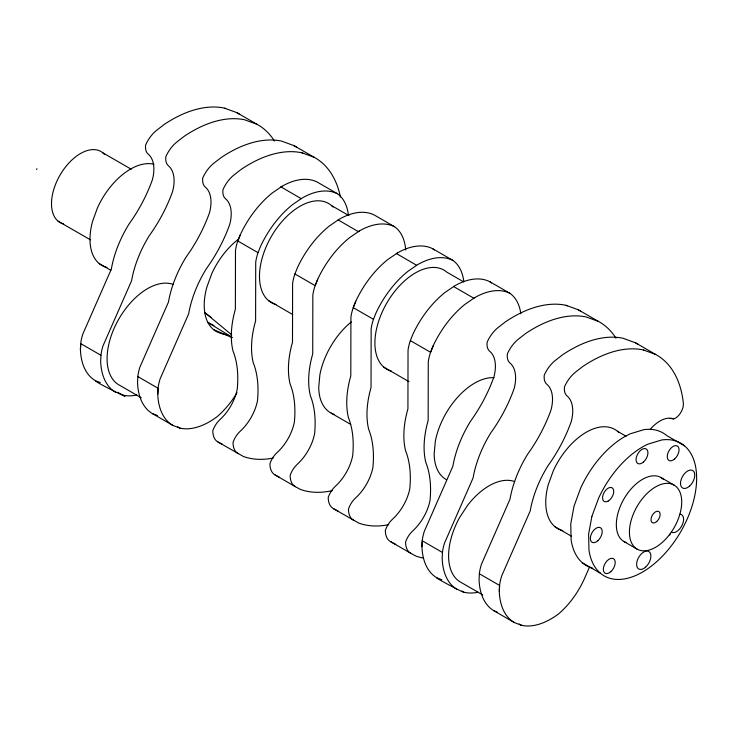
<?xml version="1.0" encoding="UTF-8"?>
<svg xmlns="http://www.w3.org/2000/svg" width="733" height="733" viewBox="0 0 733 733"><rect width="100%" height="100%" fill="white"/><g stroke="black" fill="none" stroke-linecap="round" stroke-linejoin="round"><path stroke-width="1.1" d="M117.582 392.302C142.88 405.248 94.988 382.397 95.51 380.748A73.071 42.193 -60 0 1 80.428 349.476L80.703 343.603L100.934 355.285M237.034 392.741A61.938 35.761 -60 0 1 217.115 416.674A73.071 42.193 -60 0 1 180.291 428.228L172.86 425.397A73.071 42.193 -60 0 1 157.778 394.134L158.053 388.261L137.822 376.579M462.047 591.036C472.538 597.441 434.33 577.604 437.033 577.925A73.071 42.193 -60 0 1 421.951 546.653L422.226 540.78L442.457 552.462M589.708 566.682L584.668 578.117A61.938 35.761 -60 0 1 558.628 613.851A73.071 42.193 -60 0 1 521.814 625.396L514.383 622.574A73.071 42.193 -60 0 1 499.292 591.311L499.576 585.438L479.345 573.756M36.65 169.534L36.962 168.663M669.715 535.026L670.026 534.165M348.395 215.108A61.938 35.761 -60 0 0 337.317 193.677L317.087 181.995A73.071 42.193 -60 0 0 281.939 186.356L272.328 192.944A73.071 42.193 -60 0 0 240.351 234.606L237.794 240.983L258.025 252.665M405.697 250.045A61.938 35.761 -60 0 0 394.436 226.653A73.071 42.193 -60 0 0 359.28 231.005L349.678 237.593A73.071 42.193 -60 0 0 317.701 279.264L315.144 285.641L294.913 273.959M463.824 281.756A61.938 35.761 -60 0 0 452.747 260.316L432.516 248.634A73.071 42.193 -60 0 0 397.359 252.995L387.757 259.583A73.071 42.193 -60 0 0 355.78 301.254L353.224 307.631L373.454 319.304M520.824 313.77A61.938 35.761 -60 0 0 509.866 293.292A73.071 42.193 -60 0 0 474.709 297.653L465.107 304.241A73.071 42.193 -60 0 0 433.13 345.903L430.573 352.28L410.343 340.607M177.643 426.835L179.567 427.944M519.166 624.012L521.09 625.121M240.351 234.606L237.629 241.45A38.299 22.109 -60 0 0 235.485 250.484L235.375 309.244A80.896 46.701 -60 0 0 233.021 351.052A105.176 60.729 -60 0 1 237.245 389.113A35.239 20.35 -60 0 1 220.01 419.551A16.337 9.437 -60 0 0 212.799 430.738A24.18 13.964 -60 0 0 218.022 442.017L243.393 456.467A131.995 76.205 -60 0 0 273.18 458.061M317.701 279.264L314.979 286.108A38.299 22.109 -60 0 0 312.835 295.133L312.725 353.892A80.896 46.701 -60 0 0 310.371 395.71A105.176 60.729 -60 0 1 314.594 433.771A35.239 20.35 -60 0 1 297.36 464.2A16.337 9.437 -60 0 0 290.149 475.387A24.18 13.964 -60 0 0 295.362 486.675L300.512 489.442A131.995 76.205 -60 0 0 332.47 490.569M355.78 301.254L353.059 308.098A38.299 22.109 -60 0 0 350.915 317.123L350.805 375.882A80.896 46.701 -60 0 0 348.45 417.7A105.176 60.729 -60 0 1 352.674 455.761A35.239 20.35 -60 0 1 335.439 486.19A16.337 9.437 -60 0 0 328.228 497.377A24.18 13.964 -60 0 0 333.442 508.656L358.822 523.115A131.995 76.205 -60 0 0 388.609 524.7M433.13 345.903L430.408 352.747A38.299 22.109 -60 0 0 428.264 361.781L428.154 420.54A80.896 46.701 -60 0 0 425.8 462.349A105.176 60.729 -60 0 1 430.024 500.419A35.239 20.35 -60 0 1 412.78 530.848A16.337 9.437 -60 0 0 405.578 542.035A24.18 13.964 -60 0 0 410.792 553.314L415.941 556.09A131.995 76.205 -60 0 0 423.436 558.106M337.317 193.677A73.071 42.193 -60 0 0 302.17 198.029L292.559 204.617A73.071 42.193 -60 0 0 260.582 246.288L257.86 253.132A38.299 22.109 -60 0 0 255.716 262.157L255.606 320.917A80.896 46.701 -60 0 0 253.251 362.734A105.176 60.729 -60 0 1 257.475 400.795A35.239 20.35 -60 0 1 240.241 431.224A16.337 9.437 -60 0 0 233.03 442.411A24.18 13.964 -60 0 0 238.243 453.7M452.747 260.316A73.071 42.193 -60 0 0 417.59 264.677L407.988 271.265A73.071 42.193 -60 0 0 376.011 312.927L373.289 319.771A38.299 22.109 -60 0 0 371.145 328.805L371.035 387.565A80.896 46.701 -60 0 0 368.681 429.373A105.176 60.729 -60 0 1 372.905 467.434A35.239 20.35 -60 0 1 355.661 497.872A16.337 9.437 -60 0 0 348.459 509.059A24.18 13.964 -60 0 0 353.673 520.338M280.996 186.997L281.939 186.356M295.362 486.675L275.141 474.993A24.18 13.964 -60 0 1 269.918 463.714A16.337 9.437 -60 0 1 277.129 452.527A35.239 20.35 -60 0 0 294.364 422.098A105.176 60.729 -60 0 0 290.14 384.037A80.896 46.701 -60 0 1 292.494 342.219L292.604 283.46A38.299 22.109 -60 0 1 294.748 274.426L297.47 267.582A73.071 42.193 -60 0 1 329.447 225.92L339.058 219.332A73.071 42.193 -60 0 1 374.206 214.971L394.436 226.653M359.28 231.005L358.345 231.655L338.115 219.873M396.425 253.636L397.359 252.995M410.792 553.314L390.561 541.641A24.18 13.964 -60 0 1 385.347 530.353A16.337 9.437 -60 0 1 392.558 519.166A35.239 20.35 -60 0 0 409.793 488.737A105.176 60.729 -60 0 0 405.569 450.676A80.896 46.701 -60 0 1 407.924 408.858L408.034 350.099A38.299 22.109 -60 0 1 410.178 341.074L412.899 334.23A73.071 42.193 -60 0 1 444.876 292.559L454.478 285.971A73.071 42.193 -60 0 1 489.635 281.609L509.866 293.292M474.709 297.653L473.775 298.194L453.544 286.511M670.209 418.241L674.323 418.754A11.545 6.661 -60 0 0 683.339 403.058A131.995 76.205 -60 0 0 655.595 354.424L635.364 342.742L623.032 338.261A131.995 76.205 -60 0 0 562.605 354.79L555.541 360.251A24.18 13.964 -60 0 0 544.253 375.186A16.337 9.437 -60 0 0 546.781 384.22A35.239 20.35 -60 0 1 551.033 409.903A105.176 60.729 -60 0 1 527.769 454.039A80.896 46.701 -60 0 0 509.976 499.265L481.425 564.309A38.299 22.109 -60 0 0 479.391 573.316L479.07 579.629A73.071 42.193 -60 0 0 494.152 610.901L514.383 622.574M224.674 108.209L225.718 108.585M302.023 152.867L303.068 153.243M566.197 305.386L567.241 305.762M643.547 350.035L644.591 350.42M122.402 395.087L123.171 395.243A73.071 42.193 -60 0 0 136.65 395.041M179.521 428.063L180.291 428.228M463.916 592.255L464.695 592.42A73.071 42.193 -60 0 0 478.163 592.218M521.035 625.24L521.814 625.396M221.21 333.414L228.824 335.54M673.645 418.964L668.954 418.158A29.787 17.198 -60 0 0 650.043 429.584M274.444 141.02A131.995 76.205 -60 0 0 256.953 124.271L236.722 112.589L224.39 108.099A131.995 76.205 -60 0 0 163.963 124.637L156.908 130.098A24.18 13.964 -60 0 0 145.61 145.033A16.337 9.437 -60 0 0 148.139 154.067A35.239 20.35 -60 0 1 152.391 179.75A105.176 60.729 -60 0 1 129.127 223.886A80.896 46.701 -60 0 0 111.334 269.112L82.783 334.156A38.299 22.109 -60 0 0 80.749 343.163L80.428 349.476M256.953 124.271L244.62 119.781A131.995 76.205 -60 0 0 184.194 136.311L177.129 141.781A24.18 13.964 -60 0 0 165.841 156.715A16.337 9.437 -60 0 0 168.37 165.75A35.239 20.35 -60 0 1 172.621 191.432A105.176 60.729 -60 0 1 149.358 235.568A80.896 46.701 -60 0 0 131.564 280.794L103.014 345.839A38.299 22.109 -60 0 0 100.98 354.845L100.659 361.158A73.071 42.193 -60 0 0 115.741 392.421M340.433 197.012A131.995 76.205 -60 0 0 314.072 157.247L293.841 145.574L281.509 141.084A131.995 76.205 -60 0 0 221.082 157.613L214.027 163.074A24.18 13.964 -60 0 0 202.729 178.009A16.337 9.437 -60 0 0 205.258 187.043A35.239 20.35 -60 0 1 209.51 212.726A105.176 60.729 -60 0 1 186.246 256.862A80.896 46.701 -60 0 0 168.453 302.097L139.902 367.141A38.299 22.109 -60 0 0 137.868 376.139L137.547 382.452A73.071 42.193 -60 0 0 152.629 413.724L172.86 425.397M314.072 157.247L301.739 152.757A131.995 76.205 -60 0 0 241.313 169.286L234.248 174.756A24.18 13.964 -60 0 0 222.96 189.691A16.337 9.437 -60 0 0 225.489 198.725A35.239 20.35 -60 0 1 229.741 224.408A105.176 60.729 -60 0 1 206.477 268.544A80.896 46.701 -60 0 0 188.683 313.77L160.133 378.814A38.299 22.109 -60 0 0 158.099 387.821L157.778 394.134M615.967 338.197A131.995 76.205 -60 0 0 598.476 321.448L578.245 309.766L565.913 305.276A131.995 76.205 -60 0 0 505.486 321.805L498.422 327.275A24.18 13.964 -60 0 0 487.133 342.21A16.337 9.437 -60 0 0 489.662 351.244A35.239 20.35 -60 0 1 493.914 376.927A105.176 60.729 -60 0 1 470.65 421.063A80.896 46.701 -60 0 0 452.857 466.289L424.306 531.333A38.299 22.109 -60 0 0 422.272 540.34L421.951 546.653M598.476 321.448L586.143 316.958A131.995 76.205 -60 0 0 525.708 333.488L518.652 338.958A24.18 13.964 -60 0 0 507.364 353.892A16.337 9.437 -60 0 0 509.893 362.927A35.239 20.35 -60 0 1 514.135 388.609A105.176 60.729 -60 0 1 490.881 432.745A80.896 46.701 -60 0 0 473.087 477.971L444.537 543.016A38.299 22.109 -60 0 0 442.503 552.013L442.182 558.335A73.071 42.193 -60 0 0 457.264 589.598M655.595 354.424L643.262 349.934A131.995 76.205 -60 0 0 582.827 366.463L575.771 371.933A24.18 13.964 -60 0 0 564.483 386.868A16.337 9.437 -60 0 0 567.012 395.902A35.239 20.35 -60 0 1 571.254 421.585A105.176 60.729 -60 0 1 548 465.721A80.896 46.701 -60 0 0 530.206 510.947L501.656 575.991A38.299 22.109 -60 0 0 499.622 584.998L499.292 591.311M95.51 380.748L100.302 382.562M152.629 413.724L157.421 415.538M437.033 577.925L441.825 579.739M494.152 610.901L497.029 611.991M213.486 329.557L232.159 337.656M213.944 325.534L207.879 322.456L231.976 337.244M218.022 442.017L222.31 444.326M275.141 474.993L279.429 477.302M333.442 508.656L338.591 511.432M390.561 541.641L395.71 544.408M331.481 205.552L348.954 215.639M463.412 281.729L446.91 272.2A57.22 33.031 -60 0 0 386.126 304.25A57.22 33.031 -60 0 0 391.449 371.155M280.996 186.897L301.226 198.68M396.425 253.536L416.656 265.319M684.54 445.856L666.691 435.549A76.599 44.227 -60 0 0 643.995 429.648L630.243 433.789A76.599 44.227 -60 0 0 580.774 487.83L574.04 506.072L570.75 523.857L571.135 539.955A76.599 44.227 -60 0 0 592.823 568.231M617.415 431.233L626.156 436.272M102.812 152.812L131.234 169.213M660.964 477.522L674.048 485.081A36.971 21.349 -60 0 1 662.33 542.356A36.971 21.349 -60 0 1 630.316 523.866A36.971 21.349 -60 0 1 674.048 485.081M268.397 300.493L292.659 314.503M383.817 367.132L409.06 381.701M623.994 541.559L637.078 549.118M58.127 221.192L90.471 239.856M99.248 263.605L110.894 270.33M555 526.734L571.511 536.263M331.151 413.1L350.676 424.37M582.561 562.926L600.409 573.233M141.267 397.772L119.919 385.439A57.22 33.031 -60 0 1 117.106 322.163A57.22 33.031 -60 0 1 173.19 284.422M482.79 594.949L461.433 582.616A57.22 33.031 -60 0 1 459.509 517.7L467.663 505.239A57.22 33.031 -60 0 1 514.713 481.599M211.122 317.371L204.791 312.579L231.756 334.88M106.972 267.453A57.22 33.031 -60 0 1 92.55 221.403L97.498 207.769A57.22 33.031 -60 0 1 153.93 164.247M63.661 223.95A40.966 23.648 -60 0 1 60.152 174.885A40.966 23.648 -60 0 1 104.333 154.26M236.722 112.589A131.995 76.205 -60 0 1 239.517 114.238M293.841 145.574A131.995 76.205 -60 0 1 296.636 147.214M223.153 333.79A57.22 33.031 -60 0 1 206.779 287.354L211.736 273.721A57.22 33.031 -60 0 1 237.987 239.599M276.029 304.516A57.22 33.031 -60 0 1 271.631 235.989A57.22 33.031 -60 0 1 333.066 207.072M334.138 414.374A57.22 33.031 -60 0 1 318.718 387.528L319.881 374.728A57.22 33.031 -60 0 1 351.327 321.915M446.58 479.739A57.22 33.031 -60 0 1 434.147 454.167L435.31 441.376A57.22 33.031 -60 0 1 494.106 377.669M489.635 281.609A61.938 35.761 -60 0 1 491.385 282.965M432.516 248.634A61.938 35.761 -60 0 1 434.266 249.99M578.245 309.766A131.995 76.205 -60 0 1 581.04 311.415M619.028 432.708A57.22 33.031 -60 0 0 553.259 470.898L548.302 484.531A57.22 33.031 -60 0 0 562.733 530.582M635.364 342.742A131.995 76.205 -60 0 1 638.159 344.391M626.019 542.502A36.971 21.349 -60 0 1 624.479 498.028A36.971 21.349 -60 0 1 663.631 479.593M680.05 514.172A10.134 5.855 -60 0 1 682.148 525.158A10.134 5.855 -60 0 1 671.401 532.185M591.888 516.38L588.599 534.155L588.984 550.263A76.599 44.227 -60 0 0 676.596 538.416A76.599 44.227 -60 0 0 661.844 439.947L648.091 444.088A76.599 44.227 -60 0 0 598.632 498.138L591.888 516.38M656.75 521.53A6.487 3.747 -60 0 0 658.811 511.478A6.487 3.747 -60 0 0 651.133 518.286A6.487 3.747 -60 0 0 656.75 521.53M597.816 540.752A8.411 4.856 -60 0 0 600.492 527.723A8.411 4.856 -60 0 0 590.532 536.547A8.411 4.856 -60 0 0 597.816 540.752M645.599 567.14A10.097 5.827 -60 0 0 648.797 551.491A10.097 5.827 -60 0 0 636.858 562.083A10.097 5.827 -60 0 0 645.599 567.14M689.487 486.153A10.097 5.827 -60 0 0 692.685 470.513A10.097 5.827 -60 0 0 680.746 481.105A10.097 5.827 -60 0 0 689.487 486.153M674.681 458.922A8.356 4.819 -60 0 0 677.329 445.985A8.356 4.819 -60 0 0 667.442 454.744A8.356 4.819 -60 0 0 674.681 458.922M643.537 461.964A8.411 4.856 -60 0 0 646.204 448.935A8.411 4.856 -60 0 0 636.253 457.759A8.411 4.856 -60 0 0 643.537 461.964M608.298 500.987A7.898 4.563 -60 0 0 612.907 488.508A7.898 4.563 -60 0 0 603.232 494.39A7.898 4.563 -60 0 0 608.298 500.987M610.809 571.694A8.411 4.856 -60 0 0 613.475 558.665A8.411 4.856 -60 0 0 603.525 567.489A8.411 4.856 -60 0 0 610.809 571.694"/></g></svg>
